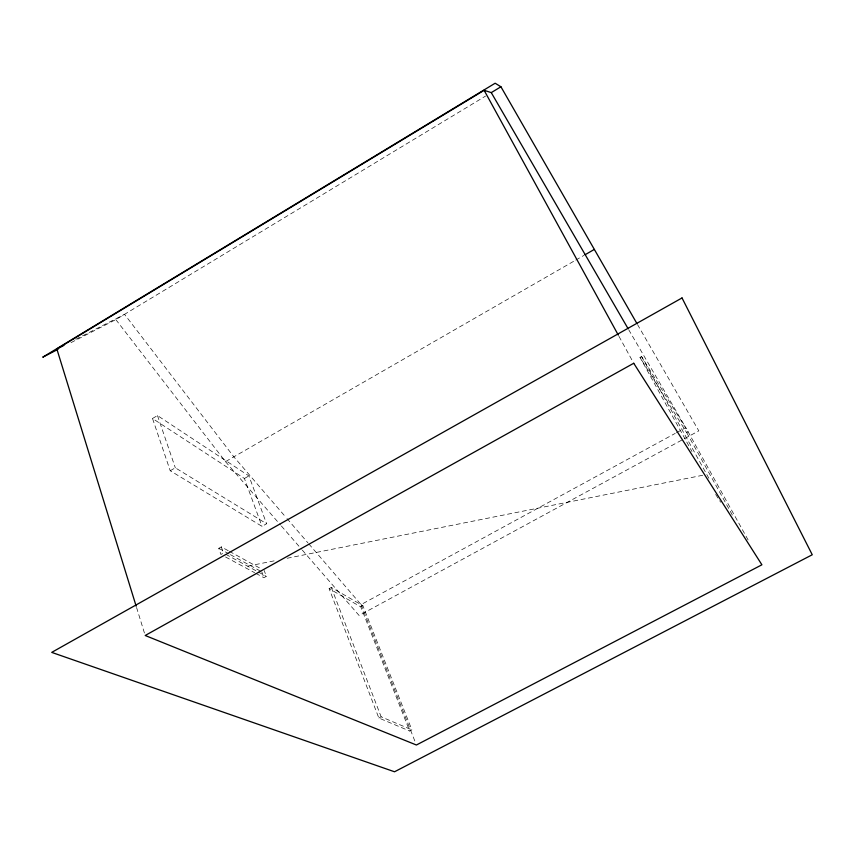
<?xml version="1.0" encoding="UTF-8"?>
<svg xmlns="http://www.w3.org/2000/svg" width="855" height="855" viewBox="0 0 855 855"><rect width="100%" height="100%" fill="white"/><g stroke="black" fill="none" stroke-linecap="round" stroke-linejoin="round"><path stroke-width="0.64" stroke-dasharray="4.28 3.21" d="M71.04 342.631L115.842 319.599L485.555 96.07M152.521 418.49L157.48 415.573L248.923 475.914L266.61 523.762L262.004 526.349L170.22 470.742L152.521 418.49L244.423 478.49L262.004 526.349M170.22 470.742L175.307 467.803L266.61 523.762M115.842 319.599L225.485 461.636L574.613 260.764M575.768 260.091L583.858 255.442M244.423 478.49L248.923 475.914M221.306 546.89L223.454 553.046L220.921 554.467L218.784 548.312L221.306 546.89L228.264 550.716M640.021 357.401L641.571 356.546L688.072 431.925L686.704 432.662L640.021 357.401L691.962 451.472M255.784 573.32L263.917 577.723L266.332 576.377L264.195 570.499M329.122 588.635L331.291 587.438L362.883 605.725L411.875 729.871L409.673 731.025L378.84 718.018L329.122 588.635L360.799 606.858L409.673 731.025M308.783 543.865L361.067 604.581L675.236 433.389M676.412 432.748L685.785 427.639L749.643 542.701M360.799 606.858L362.883 605.725M378.84 718.018L381.138 716.8L411.875 729.871M75.86 339.275L124.541 314.341L233.843 456.827L286.126 517.553M247.875 566.106L275.363 560.613M287.141 558.262L703.398 475.134M225.57 556.979L254.619 572.69M225.773 554.307L257.056 571.332M258.221 571.963L266.332 576.377M218.784 548.312L229.247 554.029M230.412 554.671L260.636 571.193M229.418 551.357L260.722 568.586M225.485 461.636L280.504 524.991M281.38 525.996L301.473 549.134M302.339 550.139L359.111 615.504L698.802 430.856L637.531 324.569M287.002 518.568L307.907 542.85M715.678 494.447L720.637 502.206M628.682 329.688L685.785 427.639M686.704 432.662L732.671 515.618M641.571 356.546L708.987 478.469M618.956 336.314L633.085 362.082M361.067 604.581L415.423 742.514M331.291 587.438L381.138 716.8M261.801 571.835L263.917 577.723M157.48 415.573L175.307 467.803M136.554 607.478L144.805 634.218"/><path stroke-width="1.28" d="M136.169 606.206L56.858 349.011L484.122 90.299L491.262 92.618L628.008 328.534M491.262 92.618L500.923 86.772L636.857 323.414M585.012 254.779L594.236 249.468M58.076 349.3L42.75 357.187L495.152 83.224L500.923 86.772M56.858 349.011L63.986 345.367M484.122 90.299L618.315 335.139M682.023 297.946L51.706 652.386L394.529 771.776L812.25 554.756L682.023 297.946M633.726 363.257L145.19 635.489L416.406 745.004L761.901 564.792L633.726 363.257"/></g></svg>
